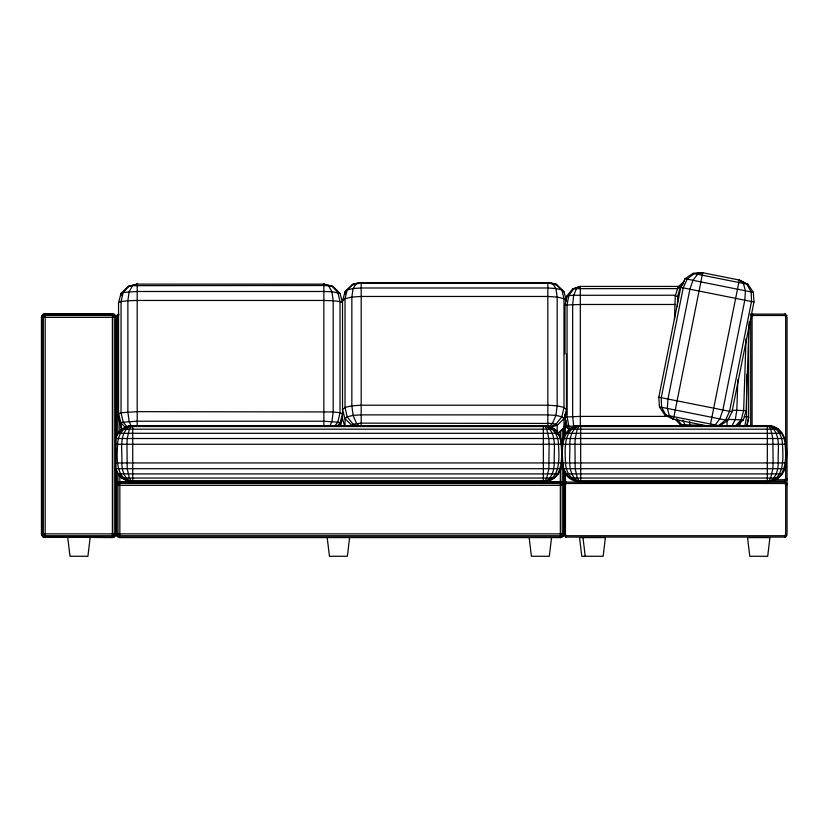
<?xml version="1.0" encoding="UTF-8"?>
<svg xmlns="http://www.w3.org/2000/svg" width="829" height="829" viewBox="0 0 829 829"><rect width="100%" height="100%" fill="white"/><g stroke="black" fill="none" stroke-linecap="round" stroke-linejoin="round"><path stroke-width="1.24" d="M674.485 319.414L675.252 296.254L678.06 287.01L684.226 281.238M677.407 306.626L677.749 296.336L680.226 287.083L683.728 283.29M689.655 424.956L689.769 421.546M726.96 426.199L727.188 419.37L743.344 419.899L746.152 410.656L749.095 321.89M737.851 379.475L736.826 410.345L735.271 419.64L732.235 425.236M746.048 338.533L743.654 410.573L741.178 419.826L735.924 425.515M739.996 425.878L740.504 421.173M90.154 537.596L87.915 556.269L69.999 556.269L67.76 537.596M349.6 537.596L347.361 556.269L329.445 556.269L327.206 537.596M551.554 537.596L549.316 556.269L531.399 556.269L529.161 537.596M117.977 317.352L118.91 314.118L116.609 315.486L116.112 317.352L115.614 535.731L112.381 537.596L43.315 537.099L41.45 533.866L41.45 317.352L43.315 314.118L112.381 313.621L115.614 315.486L116.112 317.352L115.614 316.419L112.381 315.486L45.18 315.486L41.947 316.419L41.45 317.352L117.977 317.352L117.977 433.339M562.021 444.271C562.052 434.272 570.684 425.64 580.683 425.609L767.333 425.609C787.073 425.909 787.799 448.406 785.996 462.945C785.975 472.944 777.333 481.576 767.333 481.608L580.683 481.608C545.192 480.105 578.849 427.111 543.358 425.609L132.723 425.609C125.293 425.816 118.112 430.386 115.5 437.463M543.358 425.609L546.746 426.52C557.803 434.987 553.368 451.152 554.321 462.945C554.093 469.452 552.477 476.799 546.746 480.696L543.358 481.608C561.088 479.794 559.212 456.934 558.456 444.271C558.487 435.619 552.746 425.992 543.358 425.609L545.14 426.52L546.746 429.173L548.839 438.51L549.119 444.271L548.839 468.706L546.746 478.043L545.14 480.696L543.358 481.608C562.756 480.996 562.497 458.271 561.109 444.271C561.119 434.624 553.212 425.691 543.358 425.609L543.358 481.608C553.357 481.576 561.989 472.944 562.021 462.945M744.846 426.075L746.618 416.707L746.618 374.252M706.267 425.723L673.449 419.163L664.785 414.883L659.428 406.842L658.806 397.195L680.744 287.383L685.034 278.72L693.065 273.363L702.712 272.731L739.313 280.047L747.976 284.326L753.333 292.368L753.965 302.015L751.188 315.89M673.449 419.163L702.712 272.731L694.298 273.601L687.148 279.145L683.2 287.87L661.252 397.692L661.552 407.267L666.019 415.122L673.449 419.163L669.366 415.795L667.355 408.428L667.956 399.029L689.904 289.207L692.951 280.306L697.645 274.275L702.712 272.731M710.546 424.023L739.313 280.047L746.753 284.088L751.209 291.943L751.509 301.518L729.561 411.339L725.613 420.065L718.474 425.609L664.785 414.883M719.696 425.847L727.738 420.49L732.017 411.826L750.68 318.419M565.005 353.973L565.005 305.082L567.057 295.756L572.663 288.927L580.31 286.43L679.345 286.43M746.877 425.173L748.67 417.018L744.38 416.614M747.136 425.246L748.67 418.251L748.67 325.621M563.575 533.866L563.14 535.731L560.342 537.596L119.842 537.596L116.609 535.731L116.112 533.866L115.614 534.798L112.381 535.731L45.18 535.731L41.947 534.798L41.45 533.866L563.575 533.866L563.575 485.338L563.14 483.473L560.342 481.608L119.842 481.608L116.609 483.473L116.112 485.338L563.575 485.338M560.342 468.54L560.342 537.596L563.575 535.731L564.072 533.866L564.072 485.338L565.689 482.105M118.537 302.668L121.044 293.393L127.873 286.616L137.2 284.129L323.859 284.129L333.185 286.616L340.014 293.393L342.522 302.668L340.014 301.559L333.185 300.751L323.859 300.45L137.2 300.45L127.873 300.751L121.044 301.559L118.537 302.668L118.537 418.282L121.044 427.557L122.744 429.246M340.646 425.236L342.522 418.282M342.522 300.906L345.019 291.849L353.102 284.098L361.185 282.782L547.834 282.782L555.917 284.098L564 291.849L566.497 300.906L564 298.689L557.171 297.051L547.834 296.461L361.185 296.461L351.848 297.051L345.019 298.689L342.522 300.906L342.522 418.572L344.398 425.37M565.875 420.842L564 427.64L557.171 434.272M41.45 317.352L43.315 314.554L45.18 314.118L112.381 314.118L114.247 314.554L116.112 317.352M116.112 533.866L114.247 536.664L112.381 537.099L45.18 537.099L43.315 536.664L41.45 533.866M329.983 425.754L331.942 421.474L333.185 411.951L333.185 300.751L331.942 291.746L328.522 285.653L323.859 284.129L323.859 426.282M566.373 482.105L565.44 485.338L565.44 533.866L566.373 537.099M753.022 314.118L752.09 317.352L752.09 426.096M784.752 481.1L785.685 477.877L785.685 317.352L784.752 314.118M784.752 537.099L785.685 533.866L785.685 485.338L784.752 482.105M567.855 296.026L571.057 292.119M334.895 425.774L337.849 422.179L340.014 412.759L340.014 301.559L337.849 292.44L331.942 286.067L323.859 285.508L132.536 285.653L129.127 286.067L123.21 292.44L121.044 293.393L121.044 295.611M118.226 314.118L116.609 317.352L116.609 435.919M752.338 314.118L750.722 317.352L750.722 426.096M785.436 481.1L787.053 477.877L787.053 317.352L785.436 314.118M785.436 537.099L787.053 533.866L787.053 485.338L785.436 482.105M337.455 425.681L340.014 423.132L342.522 413.868L340.014 412.759L333.185 411.951L137.2 411.661L121.044 412.759L118.537 413.868L121.044 423.132L121.044 427.557M557.606 433.722L564 427.64L564 418.728L566.497 409.671L564 407.443L557.171 405.816L547.834 405.215L361.185 405.215L351.848 405.816L345.019 407.443L342.522 409.671L345.019 418.728L345.019 425.09M548.767 426.925L552.497 423.432L555.917 415.391L557.171 405.816L557.171 297.051L555.917 288.513L552.497 283.28L547.834 282.99L356.522 283.28L353.102 288.513L351.848 297.051L351.848 405.816L353.102 415.391L356.522 423.432L359.32 426.054M737.178 425.681L743.344 419.899M569.461 430.51L567.057 427.577L567.057 426.344L580.31 425.805L580.31 286.43L576.487 288.658L572.663 288.927L572.663 290.171M560.342 537.596L561.274 537.099L562.207 533.866L562.207 485.338L561.274 482.105L560.342 481.608L563.575 483.473L116.609 483.473M132.723 425.609L129.334 426.52C118.278 434.987 122.713 451.152 121.749 462.945C121.987 469.452 123.604 476.799 129.334 480.696L132.723 481.608C114.993 479.794 116.858 456.934 117.625 444.271C117.594 435.619 123.334 425.992 132.723 425.609L130.941 426.52L129.334 429.173L127.241 438.51L126.961 444.271L127.241 468.706L129.334 478.043L130.941 480.696L132.723 481.608L132.723 425.609C124.982 425.764 118.205 431.235 115.842 438.51L561.109 438.51M580.683 425.609L578.901 426.52L577.295 429.173L575.202 438.51L574.922 444.271L575.202 468.706L577.295 478.043L578.901 480.696L580.683 481.608L580.683 425.609C561.285 426.22 561.544 448.935 562.932 462.945C562.922 472.592 570.829 481.514 580.683 481.608L577.295 480.696C566.238 472.229 570.673 456.064 569.71 444.271C569.948 437.764 571.564 430.417 577.295 426.52L580.683 425.609C562.953 427.422 564.818 450.282 565.585 462.945C565.554 471.597 571.295 481.224 580.683 481.608M767.333 481.608L769.115 480.696L770.721 478.043L772.825 468.706L773.105 462.945L772.825 438.51L770.721 429.173L769.115 426.52L767.333 425.609L767.333 481.608C786.731 480.996 786.472 458.271 785.084 444.271C785.104 434.624 777.187 425.691 767.333 425.609L770.721 426.52C781.778 434.987 777.353 451.152 778.307 462.945C778.068 469.452 776.452 476.799 770.721 480.696L767.333 481.608C785.063 479.794 783.198 456.934 782.431 444.271C782.472 435.619 776.732 425.992 767.333 425.609M548.985 427.287L555.917 424.251L561.834 416.8L564 407.443L564 298.689L561.834 289.922L555.917 284.098L547.834 282.782L547.834 426.634M580.31 286.43L573.689 288.772L568.829 295.487L567.057 304.782L567.057 416.707L568.829 426.075L570.912 429.049M137.2 426.282L137.2 284.129L132.536 285.653L129.127 291.746L127.873 300.751L127.873 411.951L129.127 421.474L131.562 426.821M713.095 425.557L715.126 424.935L719.81 418.904L722.867 410.003L744.805 300.181L745.416 290.782L743.406 283.414L739.313 280.047M127.873 286.616L137.2 284.129M351.848 285.217L354.19 284.606M356.522 283.995L361.185 282.782L361.185 425.464M549.005 427.495L557.171 425.37L564 418.728L561.834 416.8L555.917 415.391L547.834 414.873L361.185 414.873L353.102 415.391L347.185 416.8L345.019 418.728L351.848 425.37L353.102 424.251L361.185 423.142L552.497 423.432L555.917 424.251L557.171 425.37L557.171 432.997M361.185 282.782L353.102 284.098L345.019 291.849L345.019 294.388M565.005 305.082L580.31 304.471L675.49 304.471M570.259 430.241L567.057 426.344L565.005 417.018L580.31 416.396L669.055 416.396M678.06 288.616L576.487 288.658L573.689 295.29L572.663 304.554L572.663 416.479L573.689 425.878M675.49 295.228L573.689 295.29L567.057 295.756L567.057 297M750.307 314.118L785.685 314.118M116.609 315.486L118.226 315.486M750.722 315.486L787.053 315.486M126.961 426.52L549.119 426.52M574.922 426.52L773.105 426.52M121.749 429.173L554.321 429.173M569.71 429.173L778.307 429.173M117.625 433.308L558.456 433.308M565.585 433.308L782.431 433.308M562.932 438.51L785.084 438.51M115.853 444.271L785.996 444.271M115.853 462.945L785.996 462.945M561.109 468.706L115.842 468.706C118.205 475.981 124.982 481.452 132.723 481.608C125.293 481.4 118.112 476.83 115.5 469.753M562.932 468.706L785.084 468.706M117.625 473.908L558.456 473.908M565.585 473.908L782.431 473.908M121.749 478.043L554.321 478.043M569.71 478.043L778.307 478.043M772.618 479.742L787.053 479.742M126.961 480.696L549.119 480.696M574.922 480.696L773.105 480.696M768.887 481.1L785.685 481.1M117.977 482.105L562.207 482.105M565.44 482.105L785.685 482.105M564.072 483.473L787.053 483.473M116.609 535.731L563.575 535.731M564.072 535.731L787.053 535.731M117.977 537.099L562.207 537.099M565.44 537.099L785.685 537.099M678.06 287.01L680.226 287.083M675.252 296.254L677.749 296.336M732.162 410.2L746.152 410.656M675.376 419.36L680.329 424.645L702.515 425.381M693.065 273.363L747.976 284.326M685.034 278.72L753.333 292.368M680.744 287.383L753.965 302.015M658.806 397.195L732.017 411.826M659.428 406.842L727.738 420.49M547.834 282.782L552.497 283.995M554.829 284.606L557.171 285.217M323.859 284.129L333.185 286.616M680.329 424.645L682.64 425.35M119.842 537.596L117.044 535.731L116.609 533.866L116.609 485.338L117.044 483.473L119.842 481.608L118.226 483.473L117.977 485.338L117.977 533.866L118.226 535.731L119.842 537.596L119.842 474.996M685.003 425.878L681.573 424.686L676.702 418.666M356.563 425.774L353.102 424.251L347.185 416.8L345.019 407.443L345.019 298.689L347.185 289.922L353.102 288.513L361.185 287.995L547.834 287.995L555.917 288.513L561.834 289.922L564 291.849M340.014 293.393L331.942 291.746L323.859 291.487L137.2 291.487L123.21 292.44L121.044 301.559L121.044 412.759L123.21 422.179L126.899 426.666M686.826 425.868L684.992 424.8L682.868 420.179M125.314 427.37L121.044 423.132L123.21 422.179L137.2 421.225L323.859 421.225L337.849 422.179L340.014 423.132L340.014 425.339M565.689 537.099L564.072 533.866M565.264 419.422L567.057 427.577M582.984 537.596L585.222 556.269M787.053 478.447L787.053 484.892M566.497 353.993L566.497 414.759M565.44 421.743L565.44 434.634M565.44 472.002L565.44 482.312M565.005 414.438L565.005 417.018M564.072 426.904L564.072 438.5M564.072 469.432L564.072 483.608M563.575 428.189L563.575 438.5M563.575 469.432L563.575 483.608M562.207 429.474L562.207 442.365M562.207 464.271L562.207 482.312M560.342 431.07L560.342 437.525M119.842 422.023L119.842 431.07M117.977 473.297L117.977 482.312M116.609 470.717L116.609 484.892M115.614 315.486L115.614 535.731M114.247 314.118L114.247 537.099M112.381 313.621L112.381 537.596M45.18 313.621L45.18 537.596M43.315 314.118L43.315 537.099M41.947 315.486L41.947 535.731M605.377 537.596L603.139 556.269L581.792 556.269L579.554 537.596L605.377 537.596M769.934 537.596L767.695 556.269L749.779 556.269L747.54 537.596L769.934 537.596"/></g></svg>
